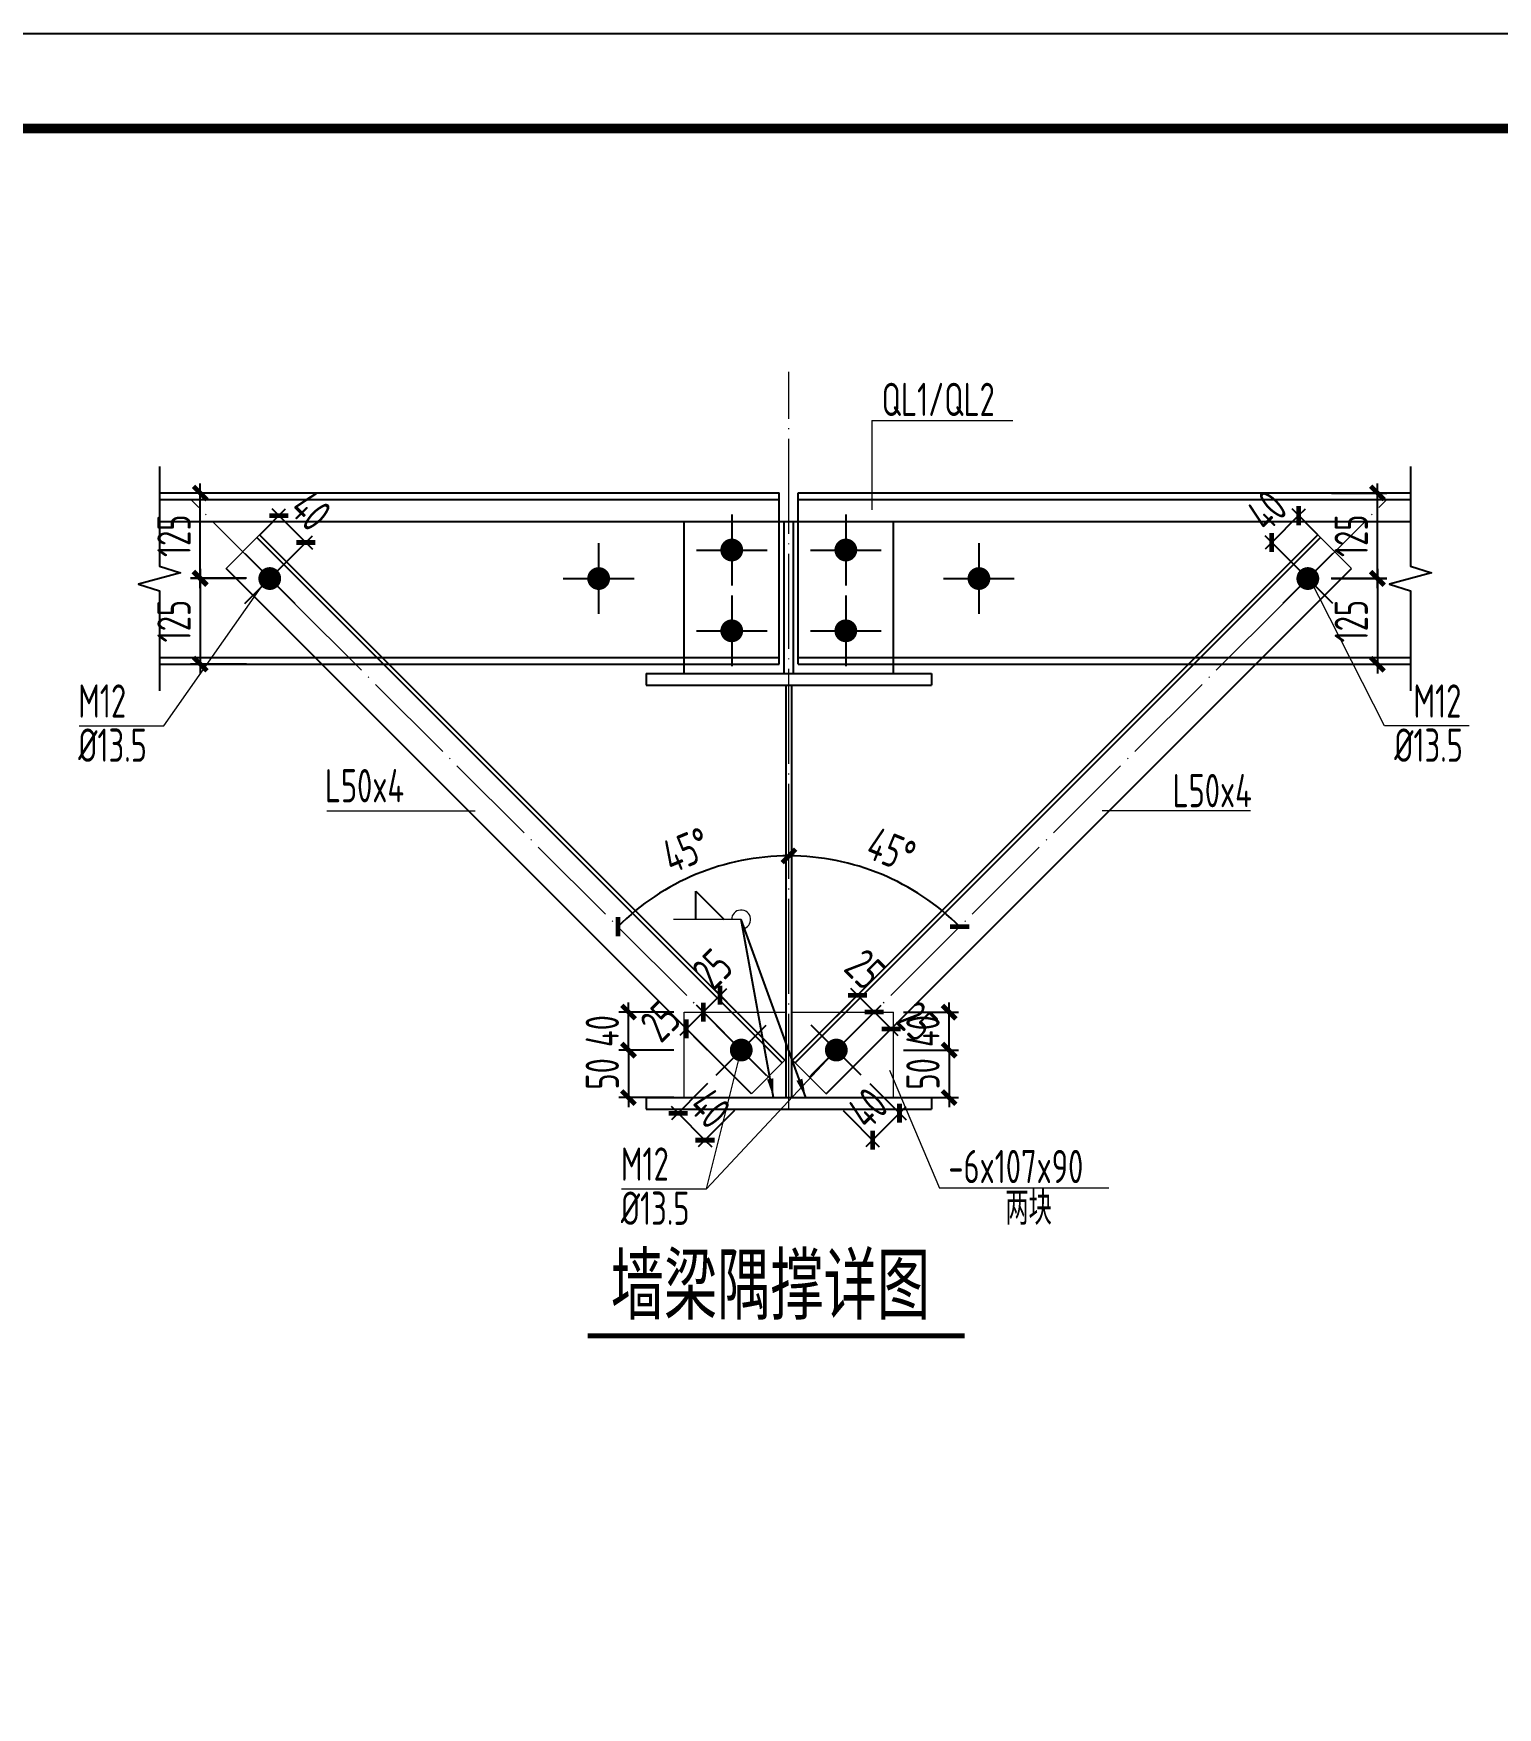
# Model space of a CAD drawing. Extents: x -3102990 to -851544, y -5293060 to -2540151.
# Drawn here: x -1490539 to -1475139, y -2648511 to -2630902 of the extents above; entities that cross this region are included whole.
import ezdxf

# ---------------------------------------------------------------- set-up
doc = ezdxf.new("R2010")
doc.units = 0
doc.header["$LTSCALE"] = 1000
doc.header["$PDMODE"] = 1
doc.linetypes.add('DOTE', pattern=[2.42, 2, -0.2, 0.02, -0.2])
doc.layers.get('0').update_dxf_attribs({"linetype": 'CONTINUOUS'})
doc.layers.get('Defpoints').update_dxf_attribs({"linetype": 'CONTINUOUS'})
for name, color, linetype in [('AXIS', 253, 'DOTE'), ('BEAM', 4, 'CONTINUOUS'), ('COLU', 7, 'CONTINUOUS'), ('DIM', 3, 'CONTINUOUS'), ('NUM', 7, 'CONTINUOUS'), ('PUB_TITLE', 4, 'CONTINUOUS'), ('REIN', 1, 'CONTINUOUS'), ('TEXT', 7, 'CONTINUOUS'), ('THIN', 7, 'CONTINUOUS'), ('WELD', 7, 'CONTINUOUS')]:
    doc.layers.add(name, color=color, linetype=linetype)
doc.layers.add('yichutu', color=7, linetype='CONTINUOUS', true_color=0xffffff, plot=False)
doc.styles.add('TSSD_Dimension', font='tssdeng.shx', dxfattribs={"width": 0.7, "bigfont": 'Hztxt.shx'})
doc.styles.add('TSSD_Label', font='tssdeng.shx', dxfattribs={"width": 0.75, "bigfont": 'hztxt.shx'})
doc.styles.add('TSSD_Rein', font='Tssdeng.shx', dxfattribs={"width": 0.75, "bigfont": 'hztxt.shx'})
doc.dimstyles.new('TSSD_10_100', dxfattribs={"dimtxt": 350, "dimasz": 100, "dimexe": 100, "dimexo": 250, "dimgap": 100, "dimtad": 1, "dimdec": 0, "dimlfac": 0.1, "dimzin": 0, "dimdsep": 46, "dimtxsty": 'TSSD_Dimension', "dimblk": 'ARCHTICK', "dimcen": 0, "dimdle": 100, "dimclrt": 7, "dimadec": 0, "dimazin": 0, "dimtfac": 1, "dimtdec": 0, "dimtix": 1, "dimtmove": 2, "dimatfit": 3, "dimldrblk": 'ARCHTICK', "dimfxl": 1, "dimtolj": 1, "dimtzin": 0, "dimarcsym": 0})
doc.dimstyles.new('TSSD_LEADER_STYLE_200.0', dxfattribs={"dimtxt": 700, "dimasz": 200, "dimexe": 200, "dimexo": 500, "dimgap": 0.09, "dimtad": 0, "dimtih": 1, "dimtoh": 1, "dimdec": 4, "dimzin": 0, "dimdsep": 46, "dimtxsty": 'Standard', "dimcen": 0.09, "dimdle": 200, "dimclrt": 7, "dimadec": 0, "dimazin": 0, "dimtfac": 1, "dimtdec": 4, "dimtofl": 0, "dimtmove": 0, "dimatfit": 3, "dimfxl": 1, "dimtolj": 1, "dimtzin": 0, "dimarcsym": 0})

# ---------------------------------------------------------------- blocks, each defined once
blk = doc.blocks.new('A$C2CE93CB4')
at = {"layer": 'AXIS'}
for p, q in [((19.7, 214.2), (19.7, -157.7)), ((-166.3, 28.2), (205.7, 28.2))]:
    blk.add_line(p, q, dxfattribs=at)
at = {"layer": 'REIN', "color": 0, "const_width": 60, "elevation": -57.6}
blk.add_lwpolyline([(-10.3, 28.2, 1), (49.7, 28.2, 1)], format="xyb", close=True, dxfattribs=at)
blk = doc.blocks.new('_ArchTick')
at = {"color": 0, "const_width": 0.5}
blk.add_lwpolyline([(-0.71, -0.71), (0.71, 0.71)], dxfattribs=at)
blk = doc.blocks.new('*D2789')
at = {"layer": 'Defpoints', "color": 0}
for p in [(-1488050, -2636632), (-1488786, -2637536), (-1488050, -2637536)]:
    blk.add_point(p, dxfattribs=at)
at = {"layer": 'DIM', "color": 0, "lineweight": -2}
for p, q in [((-1488786, -2636532), (-1488786, -2637636)), ((-1488300, -2636632), (-1488886, -2636632)), ((-1488300, -2637536), (-1488886, -2637536))]:
    blk.add_line(p, q, dxfattribs=at)
at = {"layer": 'DIM', "color": 0, "lineweight": -2, "xscale": 100, "yscale": 100, "zscale": 100}
for p, rotation in [((-1488786, -2636632), 90), ((-1488786, -2637536), 270)]:
    blk.add_blockref('_ArchTick', p, dxfattribs=dict(at, rotation=rotation))
at = {"layer": 'DIM', "color": 7, "lineweight": 5, "insert": (-1489061, -2637084), "char_height": 350, "attachment_point": 5, "rotation": 90, "style": 'TSSD_Dimension'}
blk.add_mtext('\\A1;125', dxfattribs=at)
blk = doc.blocks.new('*D2790')
at = {"layer": 'Defpoints', "color": 0}
for p in [(-1488786, -2635736), (-1488054, -2635736), (-1488054, -2636636)]:
    blk.add_point(p, dxfattribs=at)
at = {"layer": 'DIM', "color": 0, "lineweight": -2}
for p, q in [((-1488786, -2636736), (-1488786, -2635636)), ((-1488304, -2635736), (-1488886, -2635736)), ((-1488304, -2636636), (-1488886, -2636636))]:
    blk.add_line(p, q, dxfattribs=at)
at = {"layer": 'DIM', "color": 0, "lineweight": -2, "xscale": 100, "yscale": 100, "zscale": 100}
for p, rotation in [((-1488786, -2635736), 90), ((-1488786, -2636636), 270)]:
    blk.add_blockref('_ArchTick', p, dxfattribs=dict(at, rotation=rotation))
at = {"layer": 'DIM', "color": 7, "lineweight": 5, "insert": (-1489061, -2636186), "char_height": 350, "attachment_point": 5, "rotation": 90, "style": 'TSSD_Dimension'}
blk.add_mtext('\\A1;125', dxfattribs=at)
blk = doc.blocks.new('*D2791')
at = {"layer": 'Defpoints', "color": 0}
for p in [(-1488337, -2636353), (-1487675, -2636257), (-1488054, -2636636)]:
    blk.add_point(p, dxfattribs=at)
at = {"layer": 'DIM', "color": 0, "lineweight": -2}
for p, q in [((-1488160, -2636176), (-1487887, -2635903)), ((-1487958, -2635974), (-1488029, -2635903)), ((-1487958, -2635974), (-1487675, -2636257)), ((-1487878, -2636459), (-1487604, -2636186)), ((-1487675, -2636257), (-1487604, -2636327))]:
    blk.add_line(p, q, dxfattribs=at)
at = {"layer": 'DIM', "color": 0, "lineweight": -2, "xscale": 100, "yscale": 100, "zscale": 100}
for p, rotation in [((-1487958, -2635974), 315.000000000283), ((-1487675, -2636257), 135.000000000283)]:
    blk.add_blockref('_ArchTick', p, dxfattribs=dict(at, rotation=rotation))
at = {"layer": 'DIM', "color": 7, "lineweight": 5, "insert": (-1487622, -2635921), "char_height": 350, "attachment_point": 5, "rotation": 315, "style": 'TSSD_Dimension'}
blk.add_mtext('\\A1;40', dxfattribs=at)
blk = doc.blocks.new('*D2792')
at = {"layer": 'Defpoints', "color": 0}
for p in [(-1483271, -2641772), (-1482988, -2642055), (-1483759, -2642260)]:
    blk.add_point(p, dxfattribs=at)
at = {"layer": 'DIM', "color": 0, "lineweight": -2}
for p, q in [((-1483448, -2641949), (-1483829, -2642331)), ((-1483759, -2642260), (-1483829, -2642189)), ((-1483476, -2642543), (-1483759, -2642260)), ((-1483165, -2642232), (-1483547, -2642613)), ((-1483476, -2642543), (-1483405, -2642613))]:
    blk.add_line(p, q, dxfattribs=at)
at = {"layer": 'DIM', "color": 0, "lineweight": -2, "xscale": 100, "yscale": 100, "zscale": 100}
for p, rotation in [((-1483759, -2642260), 315.000000000283), ((-1483476, -2642543), 135.000000000283)]:
    blk.add_blockref('_ArchTick', p, dxfattribs=dict(at, rotation=rotation))
at = {"layer": 'DIM', "color": 7, "lineweight": 5, "insert": (-1483423, -2642207), "char_height": 350, "attachment_point": 5, "rotation": 315, "style": 'TSSD_Dimension'}
blk.add_mtext('\\A1;40', dxfattribs=at)
blk = doc.blocks.new('*D2793')
at = {"layer": 'Defpoints', "color": 0}
for p in [(-1483317, -2641019), (-1482918, -2641419), (-1483094, -2641596)]:
    blk.add_point(p, dxfattribs=at)
at = {"layer": 'DIM', "color": 0, "lineweight": -2}
for p, q in [((-1483565, -2641267), (-1483247, -2640948)), ((-1483094, -2641242), (-1483388, -2640948)), ((-1483271, -2641419), (-1483565, -2641125))]:
    blk.add_line(p, q, dxfattribs=at)
at = {"layer": 'DIM', "color": 0, "lineweight": -2, "xscale": 100, "yscale": 100, "zscale": 100}
for p, rotation in [((-1483317, -2641019), 45.00000000007546), ((-1483494, -2641196), 225.0000000000755)]:
    blk.add_blockref('_ArchTick', p, dxfattribs=dict(at, rotation=rotation))
at = {"layer": 'DIM', "color": 7, "lineweight": 5, "insert": (-1483397, -2640745), "char_height": 350, "attachment_point": 5, "rotation": 45, "style": 'TSSD_Dimension'}
blk.add_mtext('\\A1;25', dxfattribs=at)
blk = doc.blocks.new('*D2794')
at = {"layer": 'Defpoints', "color": 0}
for p in [(-1483671, -2641373), (-1483094, -2641596), (-1483271, -2641772)]:
    blk.add_point(p, dxfattribs=at)
at = {"layer": 'DIM', "color": 0, "lineweight": -2}
for p, q in [((-1483423, -2641125), (-1483742, -2641443)), ((-1483271, -2641419), (-1483565, -2641125)), ((-1483448, -2641596), (-1483742, -2641302))]:
    blk.add_line(p, q, dxfattribs=at)
at = {"layer": 'DIM', "color": 0, "lineweight": -2, "xscale": 100, "yscale": 100, "zscale": 100}
for p, rotation in [((-1483494, -2641196), 44.99999999992454), ((-1483671, -2641373), 224.9999999999245)]:
    blk.add_blockref('_ArchTick', p, dxfattribs=dict(at, rotation=rotation))
at = {"layer": 'DIM', "color": 7, "lineweight": 5, "insert": (-1483945, -2641293), "char_height": 350, "attachment_point": 5, "rotation": 45, "style": 'TSSD_Dimension'}
blk.add_mtext('\\A1;25', dxfattribs=at)
blk = doc.blocks.new('*D2795')
at = {"layer": 'Defpoints', "color": 0}
for p in [(-1483552, -2641596), (-1484281, -2642096), (-1483552, -2642096)]:
    blk.add_point(p, dxfattribs=at)
at = {"layer": 'DIM', "color": 0, "lineweight": -2}
for p, q in [((-1483802, -2641596), (-1484381, -2641596)), ((-1484281, -2641596), (-1484281, -2641496)), ((-1484281, -2641596), (-1484281, -2642096)), ((-1483802, -2642096), (-1484381, -2642096)), ((-1484281, -2642096), (-1484281, -2642196))]:
    blk.add_line(p, q, dxfattribs=at)
at = {"layer": 'DIM', "color": 0, "lineweight": -2, "xscale": 100, "yscale": 100, "zscale": 100}
for p, rotation in [((-1484281, -2641596), 270), ((-1484281, -2642096), 90)]:
    blk.add_blockref('_ArchTick', p, dxfattribs=dict(at, rotation=rotation))
at = {"layer": 'DIM', "color": 7, "lineweight": 5, "insert": (-1484556, -2641846), "char_height": 350, "attachment_point": 5, "rotation": 90, "style": 'TSSD_Dimension'}
blk.add_mtext('\\A1;50', dxfattribs=at)
blk = doc.blocks.new('*D2796')
at = {"layer": 'Defpoints', "color": 0}
for p in [(-1484281, -2641196), (-1483552, -2641196), (-1483552, -2641596)]:
    blk.add_point(p, dxfattribs=at)
at = {"layer": 'DIM', "color": 0, "lineweight": -2}
for p, q in [((-1484281, -2641196), (-1484281, -2641096)), ((-1483802, -2641196), (-1484381, -2641196)), ((-1484281, -2641596), (-1484281, -2641196)), ((-1483802, -2641596), (-1484381, -2641596)), ((-1484281, -2641596), (-1484281, -2641696))]:
    blk.add_line(p, q, dxfattribs=at)
at = {"layer": 'DIM', "color": 0, "lineweight": -2, "xscale": 100, "yscale": 100, "zscale": 100}
for p, rotation in [((-1484281, -2641196), 270), ((-1484281, -2641596), 90)]:
    blk.add_blockref('_ArchTick', p, dxfattribs=dict(at, rotation=rotation))
at = {"layer": 'DIM', "color": 7, "lineweight": 5, "insert": (-1484556, -2641396), "char_height": 350, "attachment_point": 5, "rotation": 90, "style": 'TSSD_Dimension'}
blk.add_mtext('\\A1;40', dxfattribs=at)
blk = doc.blocks.new('*D2797')
at = {"layer": 'Defpoints', "color": 0}
for p in [(-1477138, -2636632), (-1477138, -2637536), (-1476403, -2637536)]:
    blk.add_point(p, dxfattribs=at)
at = {"layer": 'DIM', "color": 0, "lineweight": -2}
for p, q in [((-1476403, -2636532), (-1476403, -2637636)), ((-1476888, -2636632), (-1476303, -2636632)), ((-1476888, -2637536), (-1476303, -2637536))]:
    blk.add_line(p, q, dxfattribs=at)
at = {"layer": 'DIM', "color": 0, "lineweight": -2, "xscale": 100, "yscale": 100, "zscale": 100}
for p, rotation in [((-1476403, -2636632), 90), ((-1476403, -2637536), 270)]:
    blk.add_blockref('_ArchTick', p, dxfattribs=dict(at, rotation=rotation))
at = {"layer": 'DIM', "color": 7, "lineweight": 5, "insert": (-1476678, -2637084), "char_height": 350, "attachment_point": 5, "rotation": 90, "style": 'TSSD_Dimension'}
blk.add_mtext('\\A1;125', dxfattribs=at)
blk = doc.blocks.new('*D2798')
at = {"layer": 'Defpoints', "color": 0}
for p in [(-1477134, -2635736), (-1476403, -2635736), (-1477134, -2636636)]:
    blk.add_point(p, dxfattribs=at)
at = {"layer": 'DIM', "color": 0, "lineweight": -2}
for p, q in [((-1476403, -2636736), (-1476403, -2635636)), ((-1476884, -2635736), (-1476303, -2635736)), ((-1476884, -2636636), (-1476303, -2636636))]:
    blk.add_line(p, q, dxfattribs=at)
at = {"layer": 'DIM', "color": 0, "lineweight": -2, "xscale": 100, "yscale": 100, "zscale": 100}
for p, rotation in [((-1476403, -2635736), 90), ((-1476403, -2636636), 270)]:
    blk.add_blockref('_ArchTick', p, dxfattribs=dict(at, rotation=rotation))
at = {"layer": 'DIM', "color": 7, "lineweight": 5, "insert": (-1476678, -2636186), "char_height": 350, "attachment_point": 5, "rotation": 90, "style": 'TSSD_Dimension'}
blk.add_mtext('\\A1;125', dxfattribs=at)
blk = doc.blocks.new('*D2799')
at = {"layer": 'Defpoints', "color": 0}
for p in [(-1477514, -2636257), (-1476852, -2636353), (-1477134, -2636636)]:
    blk.add_point(p, dxfattribs=at)
at = {"layer": 'DIM', "color": 0, "lineweight": -2}
for p, q in [((-1477231, -2635974), (-1477514, -2636257)), ((-1477028, -2636176), (-1477301, -2635903)), ((-1477231, -2635974), (-1477160, -2635903)), ((-1477311, -2636459), (-1477584, -2636186)), ((-1477514, -2636257), (-1477584, -2636327))]:
    blk.add_line(p, q, dxfattribs=at)
at = {"layer": 'DIM', "color": 0, "lineweight": -2, "xscale": 100, "yscale": 100, "zscale": 100}
for p, rotation in [((-1477231, -2635974), 224.999999999717), ((-1477514, -2636257), 44.99999999971701)]:
    blk.add_blockref('_ArchTick', p, dxfattribs=dict(at, rotation=rotation))
at = {"layer": 'DIM', "color": 7, "lineweight": 5, "insert": (-1477567, -2635921), "char_height": 350, "attachment_point": 5, "rotation": 45, "style": 'TSSD_Dimension'}
blk.add_mtext('\\A1;40', dxfattribs=at)
blk = doc.blocks.new('*D2800')
at = {"layer": 'Defpoints', "color": 0}
for p in [(-1481918, -2641772), (-1482200, -2642055), (-1481430, -2642260)]:
    blk.add_point(p, dxfattribs=at)
at = {"layer": 'DIM', "color": 0, "lineweight": -2}
for p, q in [((-1481741, -2641949), (-1481359, -2642331)), ((-1481430, -2642260), (-1481359, -2642189)), ((-1482024, -2642232), (-1481642, -2642613)), ((-1481713, -2642543), (-1481430, -2642260)), ((-1481713, -2642543), (-1481784, -2642613))]:
    blk.add_line(p, q, dxfattribs=at)
at = {"layer": 'DIM', "color": 0, "lineweight": -2, "xscale": 100, "yscale": 100, "zscale": 100}
for p, rotation in [((-1481430, -2642260), 224.999999999717), ((-1481713, -2642543), 44.99999999971702)]:
    blk.add_blockref('_ArchTick', p, dxfattribs=dict(at, rotation=rotation))
at = {"layer": 'DIM', "color": 7, "lineweight": 5, "insert": (-1481766, -2642207), "char_height": 350, "attachment_point": 5, "rotation": 45, "style": 'TSSD_Dimension'}
blk.add_mtext('\\A1;40', dxfattribs=at)
blk = doc.blocks.new('*D2801')
at = {"layer": 'Defpoints', "color": 0}
for p in [(-1481871, -2641019), (-1482271, -2641419), (-1482094, -2641596)]:
    blk.add_point(p, dxfattribs=at)
at = {"layer": 'DIM', "color": 0, "lineweight": -2}
for p, q in [((-1482094, -2641242), (-1481801, -2640948)), ((-1481624, -2641267), (-1481942, -2640948)), ((-1481918, -2641419), (-1481624, -2641125))]:
    blk.add_line(p, q, dxfattribs=at)
at = {"layer": 'DIM', "color": 0, "lineweight": -2, "xscale": 100, "yscale": 100, "zscale": 100}
for p, rotation in [((-1481871, -2641019), 134.9999999999245), ((-1481695, -2641196), 314.9999999999245)]:
    blk.add_blockref('_ArchTick', p, dxfattribs=dict(at, rotation=rotation))
at = {"layer": 'DIM', "color": 7, "lineweight": 5, "insert": (-1481792, -2640745), "char_height": 350, "attachment_point": 5, "rotation": 315, "style": 'TSSD_Dimension'}
blk.add_mtext('\\A1;25', dxfattribs=at)
blk = doc.blocks.new('*D2802')
at = {"layer": 'Defpoints', "color": 0}
for p in [(-1481518, -2641373), (-1482094, -2641596), (-1481918, -2641772)]:
    blk.add_point(p, dxfattribs=at)
at = {"layer": 'DIM', "color": 0, "lineweight": -2}
for p, q in [((-1481918, -2641419), (-1481624, -2641125)), ((-1481765, -2641125), (-1481447, -2641443)), ((-1481741, -2641596), (-1481447, -2641302))]:
    blk.add_line(p, q, dxfattribs=at)
at = {"layer": 'DIM', "color": 0, "lineweight": -2, "xscale": 100, "yscale": 100, "zscale": 100}
for p, rotation in [((-1481695, -2641196), 135.0000000000755), ((-1481518, -2641373), 315.0000000000755)]:
    blk.add_blockref('_ArchTick', p, dxfattribs=dict(at, rotation=rotation))
at = {"layer": 'DIM', "color": 7, "lineweight": 5, "insert": (-1481244, -2641293), "char_height": 350, "attachment_point": 5, "rotation": 315, "style": 'TSSD_Dimension'}
blk.add_mtext('\\A1;25', dxfattribs=at)
blk = doc.blocks.new('*D2803')
at = {"layer": 'Defpoints', "color": 0}
for p in [(-1481637, -2641596), (-1481637, -2642096), (-1480908, -2642096)]:
    blk.add_point(p, dxfattribs=at)
at = {"layer": 'DIM', "color": 0, "lineweight": -2}
for p, q in [((-1481387, -2641596), (-1480808, -2641596)), ((-1480908, -2641596), (-1480908, -2641496)), ((-1480908, -2641596), (-1480908, -2642096)), ((-1481387, -2642096), (-1480808, -2642096)), ((-1480908, -2642096), (-1480908, -2642196))]:
    blk.add_line(p, q, dxfattribs=at)
at = {"layer": 'DIM', "color": 0, "lineweight": -2, "xscale": 100, "yscale": 100, "zscale": 100}
for p, rotation in [((-1480908, -2641596), 270), ((-1480908, -2642096), 90)]:
    blk.add_blockref('_ArchTick', p, dxfattribs=dict(at, rotation=rotation))
at = {"layer": 'DIM', "color": 7, "lineweight": 5, "insert": (-1481183, -2641846), "char_height": 350, "attachment_point": 5, "rotation": 90, "style": 'TSSD_Dimension'}
blk.add_mtext('\\A1;50', dxfattribs=at)
blk = doc.blocks.new('*D2804')
at = {"layer": 'Defpoints', "color": 0}
for p in [(-1481637, -2641196), (-1480908, -2641196), (-1481637, -2641596)]:
    blk.add_point(p, dxfattribs=at)
at = {"layer": 'DIM', "color": 0, "lineweight": -2}
for p, q in [((-1480908, -2641196), (-1480908, -2641096)), ((-1481387, -2641196), (-1480808, -2641196)), ((-1480908, -2641596), (-1480908, -2641196)), ((-1481387, -2641596), (-1480808, -2641596)), ((-1480908, -2641596), (-1480908, -2641696))]:
    blk.add_line(p, q, dxfattribs=at)
at = {"layer": 'DIM', "color": 0, "lineweight": -2, "xscale": 100, "yscale": 100, "zscale": 100}
for p, rotation in [((-1480908, -2641196), 270), ((-1480908, -2641596), 90)]:
    blk.add_blockref('_ArchTick', p, dxfattribs=dict(at, rotation=rotation))
at = {"layer": 'DIM', "color": 7, "lineweight": 5, "insert": (-1481183, -2641396), "char_height": 350, "attachment_point": 5, "rotation": 90, "style": 'TSSD_Dimension'}
blk.add_mtext('\\A1;40', dxfattribs=at)
blk = doc.blocks.new('_WELD004')
at = {"color": 0, "linetype": 'ByBlock'}
for p, q in [((0, 1), (1, 0)), ((0, 0), (0, 1))]:
    blk.add_line(p, q, dxfattribs=at)
blk = doc.blocks.new('*D2805')
at = {"layer": 'Defpoints', "color": 0}
for p in [(-1482594, -2634462), (-1488884, -2635806), (-1483252, -2639640), (-1482812, -2641878), (-1482594, -2642216)]:
    blk.add_point(p, dxfattribs=at)
at = {"layer": 'DIM', "color": 0, "lineweight": -2}
blk.add_arc((-1482594, -2642096), 2543, 90, 135, dxfattribs=at)
at = {"layer": 'DIM', "color": 0, "lineweight": -2, "xscale": 100, "yscale": 100, "zscale": 100}
for p, rotation in [((-1482594, -2639553), 1.361277403666385e-12), ((-1484392, -2640298), 225.0000000000039)]:
    blk.add_blockref('_ArchTick', p, dxfattribs=dict(at, rotation=rotation))
at = {"layer": 'DIM', "color": 7, "lineweight": 9, "insert": (-1483673, -2639492), "char_height": 350, "attachment_point": 5, "rotation": 22.5, "style": 'TSSD_Dimension'}
blk.add_mtext('\\A1;45°', dxfattribs=at)
blk = doc.blocks.new('*D2806')
at = {"layer": 'Defpoints', "color": 0}
for p in [(-1482594, -2634462), (-1476304, -2635806), (-1481323, -2639894), (-1482377, -2641878), (-1482594, -2642216)]:
    blk.add_point(p, dxfattribs=at)
at = {"layer": 'DIM', "color": 0, "lineweight": -2}
blk.add_arc((-1482594, -2642096), 2543, 45, 90, dxfattribs=at)
at = {"layer": 'DIM', "color": 0, "lineweight": -2, "xscale": 100, "yscale": 100, "zscale": 100}
for p, rotation in [((-1482594, -2639553), 179.9999999999999), ((-1480797, -2640298), 315.0000000000008)]:
    blk.add_blockref('_ArchTick', p, dxfattribs=dict(at, rotation=rotation))
at = {"layer": 'DIM', "color": 7, "lineweight": 9, "insert": (-1481516, -2639492), "char_height": 350, "attachment_point": 5, "rotation": 337.5, "style": 'TSSD_Dimension'}
blk.add_mtext('\\A1;45°', dxfattribs=at)
blk = doc.blocks.new('A$C16496DF1')
at = {"layer": 'PUB_TITLE'}
blk.add_lwpolyline([(0, 0), (0, 42000), (104100, 42000), (104100, 0)], close=True, dxfattribs=at)
at = {"layer": 'PUB_TITLE', "const_width": 100}
blk.add_lwpolyline([(103100, 1000), (103100, 41000), (713, 41000), (713, 1000), (103100, 1000)], dxfattribs=at)
blk = doc.blocks.new('yct-1041-420-104100-42000-100-2006.0')
at = {"layer": 'yichutu', "color": 7, "true_color": 0xffffff}
blk.add_lwpolyline([(0, 0), (0, 42000), (104100, 42000), (104100, 0)], close=True, dxfattribs=at)

msp = doc.modelspace()

# ---------------------------------------------------------------- linework, layer by layer
at = {"layer": 'AXIS', "linetype": 'DOTE', "lineweight": 5, "ltscale": 0.5}
for p, q in [((-1482594.39, -2642215.54), (-1482594.39, -2634461.7)), ((-1482811.55, -2641878.38), (-1488884.28, -2635805.65)), ((-1482377.23, -2641878.38), (-1476304.5, -2635805.65))]:
    msp.add_line(p, q, dxfattribs=at)
at = {"layer": 'BEAM', "linetype": 'ByBlock'}
for p, q in [((-1489213.77, -2635735.65), (-1482694.39, -2635735.65)), ((-1489213.77, -2635805.65), (-1482694.39, -2635805.65)), ((-1482694.39, -2637535.65), (-1482694.39, -2635735.65)), ((-1482494.39, -2635735.65), (-1476053.9, -2635735.65)), ((-1482494.39, -2637535.65), (-1482494.39, -2635735.65)), ((-1482494.39, -2635805.65), (-1476053.9, -2635805.65)), ((-1489213.77, -2636035.65), (-1482644.39, -2636035.65)), ((-1482663.06, -2641729.89), (-1488188.63, -2636204.31)), ((-1482634.77, -2641701.6), (-1488160.35, -2636176.03)), ((-1483694.39, -2637635.65), (-1483694.39, -2636035.65)), ((-1482644.39, -2636035.65), (-1476053.9, -2636035.65)), ((-1482644.39, -2637635.65), (-1482644.39, -2636035.65)), ((-1482554.01, -2641701.6), (-1477028.43, -2636176.03)), ((-1482544.39, -2637635.65), (-1482544.39, -2636035.65)), ((-1482525.73, -2641729.89), (-1477000.15, -2636204.31)), ((-1481494.39, -2637635.65), (-1481494.39, -2636035.65)), ((-1482988.32, -2642055.16), (-1488513.9, -2636529.58)), ((-1482200.46, -2642055.16), (-1476674.88, -2636529.58)), ((-1489213.77, -2637465.65), (-1482694.39, -2637465.65)), ((-1489213.77, -2637535.65), (-1482694.39, -2637535.65)), ((-1482494.39, -2637465.65), (-1476053.9, -2637465.65)), ((-1482494.39, -2637535.65), (-1476053.9, -2637535.65)), ((-1484094.39, -2637635.65), (-1481094.39, -2637635.65)), ((-1484094.39, -2637635.65), (-1484094.39, -2637755.65)), ((-1484094.39, -2637755.65), (-1481094.39, -2637755.65)), ((-1482624.39, -2637755.65), (-1482624.39, -2642095.54)), ((-1482564.39, -2637755.65), (-1482564.39, -2642095.54)), ((-1481094.39, -2637635.65), (-1481094.39, -2637755.65)), ((-1484094.39, -2642095.54), (-1481094.39, -2642095.54)), ((-1484094.39, -2642095.54), (-1484094.39, -2642215.54)), ((-1481094.39, -2642095.54), (-1481094.39, -2642215.54)), ((-1484094.39, -2642215.54), (-1481094.39, -2642215.54))]:
    msp.add_line(p, q, dxfattribs=at)
at = {"layer": 'COLU', "linetype": 'ByBlock', "lineweight": 5}
for p, q in [((-1483694.39, -2641195.54), (-1482624.39, -2641195.54)), ((-1483694.39, -2642095.54), (-1483694.39, -2641195.54)), ((-1482564.39, -2641195.54), (-1481494.39, -2641195.54)), ((-1481494.39, -2642095.54), (-1481494.39, -2641195.54))]:
    msp.add_line(p, q, dxfattribs=at)
at = {"layer": 'NUM', "const_width": 50}
msp.add_lwpolyline([(-1484709.52, -2644601.49), (-1480744.73, -2644601.49)], dxfattribs=at)
at = {"layer": 'TEXT', "lineweight": 5}
for p, q in [((-1481721.28, -2634974.89, 48), (-1480236.49, -2634974.89, 48)), ((-1481721.28, -2634974.89, 48), (-1481721.28, -2635913.17, 48)), ((-1488160.35, -2636176.03), (-1488513.9, -2636529.58)), ((-1477028.43, -2636176.03), (-1476674.88, -2636529.58)), ((-1489169.38, -2638186.48), (-1488054.28, -2636597.23)), ((-1476328.33, -2638186.48), (-1477134.5, -2636597.23)), ((-1490060.27, -2638186.48), (-1489169.38, -2638186.48)), ((-1475437.44, -2638186.48), (-1476328.33, -2638186.48)), ((-1487452.53, -2639078.22), (-1485891.79, -2639078.22)), ((-1477736.25, -2639078.22), (-1479296.99, -2639078.22)), ((-1483461.63, -2643056.95), (-1483094.39, -2641595.54)), ((-1483461.63, -2643056.95), (-1482094.39, -2641595.54, 115.2)), ((-1482634.77, -2641701.6), (-1482988.32, -2642055.16)), ((-1482554.01, -2641701.6), (-1482200.46, -2642055.16)), ((-1481536.26, -2641808.49), (-1481008.37, -2643047.44)), ((-1484352.52, -2643056.95), (-1483461.63, -2643056.95)), ((-1479229.33, -2643047.44), (-1481008.37, -2643047.44))]:
    msp.add_line(p, q, dxfattribs=at)
at = {"layer": 'THIN'}
for points in [[(-1489213.77, -2635455.65), (-1489213.77, -2636505.65), (-1488993.77, -2636575.65), (-1489433.77, -2636695.65), (-1489213.77, -2636765.65), (-1489213.77, -2637815.65)], [(-1476053.9, -2635455.65), (-1476053.9, -2636505.65), (-1475833.9, -2636575.65), (-1476273.9, -2636695.65), (-1476053.9, -2636765.65), (-1476053.9, -2637815.65)]]:
    msp.add_lwpolyline(points, dxfattribs=at)
at = {"layer": 'WELD', "lineweight": 5}
msp.add_line((-1483096.46, -2640222.62), (-1483808.72, -2640222.62), dxfattribs=at)
msp.add_arc((-1483096.46, -2640222.62), 100, 280.346455, 180, dxfattribs=at)

# ---------------------------------------------------------------- block references
at = {"ltscale": 1.5}
msp.add_blockref('A$C16496DF1', (-1566897.93, -2672902.4), dxfattribs=at)
at = {"layer": 'COLU', "linetype": 'ByBlock', "xscale": 2, "yscale": 2, "zscale": 2}
for p in [(-1483233.72, -2636392.14, 115.2), (-1482033.72, -2636392.14, 115.2), (-1484633.72, -2636692.14, 115.2), (-1480633.72, -2636692.14, 115.2), (-1483233.72, -2637242.14, 115.2), (-1482033.72, -2637242.14, 115.2)]:
    msp.add_blockref('A$C2CE93CB4', p, dxfattribs=at)
at = {"layer": 'COLU', "linetype": 'ByBlock', "yscale": 2, "zscale": 2}
for p, xscale, rotation in [((-1488042.15, -2636703.41, 115.2), 2.000000000015772, 45), ((-1477146.63, -2636703.41, 115.2), -2.000000000015772, 315), ((-1483082.26, -2641663.3, 115.2), 2.000000000015772, 45), ((-1482106.53, -2641663.3, 115.2), -2.000000000015772, 315)]:
    msp.add_blockref('A$C2CE93CB4', p, dxfattribs=dict(at, xscale=xscale, rotation=rotation))
at = {"layer": 'WELD', "xscale": 300, "yscale": 300, "zscale": 300}
msp.add_blockref('_WELD004', (-1483572.68, -2640222.62), dxfattribs=at)
at = {"layer": 'yichutu'}
msp.add_blockref('yct-1041-420-104100-42000-100-2006.0', (-1566897.93, -2672902.4), dxfattribs=at)

# ---------------------------------------------------------------- texts
at = {"layer": 'TEXT', "lineweight": 5}
for s, height, style, width, p in [('QL1/QL2', 350, 'TSSD_Rein', 0.7, (-1481617.43, -2634926.38, 106.52)), ('M12', 350, 'TSSD_Rein', 0.7, (-1490068.89, -2638099.04)), ('M12', 350, 'TSSD_Rein', 0.7, (-1476024.03, -2638099.04)), ('%%C13.5', 350, 'TSSD_Rein', 0.7, (-1490068.89, -2638563.58)), ('%%C13.5', 350, 'TSSD_Rein', 0.7, (-1476225.96, -2638563.58)), ('L50x4', 350, 'TSSD_Rein', 0.7, (-1487473.71, -2638989.7)), ('L50x4', 350, 'TSSD_Rein', 0.7, (-1478556.84, -2639041.32)), ('M12', 350, 'TSSD_Rein', 0.7, (-1484361.14, -2642969.51)), ('-6x107x90', 350, 'TSSD_Rein', 0.7, (-1480915.74, -2642995.5)), ('两块', 350, 'TSSD_Rein', 0.7, (-1480317.09, -2643433.25)), ('%%C13.5', 350, 'TSSD_Rein', 0.7, (-1484361.14, -2643434.05)), ('墙梁隅撑详图', 700, 'TSSD_Label', 0.8, (-1484467.23, -2644431.82))]:
    msp.add_text(s, height=height, dxfattribs=dict(at, style=style, width=width)).set_placement(p)

# ---------------------------------------------------------------- dimensions: what is measured, and where the dimension line sits
at = {"layer": 'DIM', "lineweight": 9}
for base, line2, picture, middle in [((-1483252.44, -2639639.66), ((-1482811.55, -2641878.38), (-1488884.28, -2635805.65)), '*D2805', (-1483672.6, -2639492.5)), ((-1481323.14, -2639893.66), ((-1482377.23, -2641878.38), (-1476304.5, -2635805.65)), '*D2806', (-1481516.18, -2639492.5))]:
    dim = msp.add_angular_dim_2l(base=base, line1=((-1482594.39, -2642215.54), (-1482594.39, -2634461.7)), line2=line2, dimstyle='TSSD_10_100', dxfattribs=at)
    dim.commit()
    dim.dimension.update_dxf_attribs({"geometry": picture, "text_midpoint": middle})
at = {"layer": 'DIM', "lineweight": 5}
for base, p1, p2, picture, middle in [((-1488786.06, -2635735.65), (-1488054.28, -2636635.65), (-1488054.28, -2635735.65), '*D2790', (-1489061.06, -2636185.65)), ((-1476402.72, -2635735.65), (-1477134.5, -2636635.65), (-1477134.5, -2635735.65), '*D2798', (-1476677.72, -2636185.65))]:
    dim = msp.add_linear_dim(base=base, p1=p1, p2=p2, angle=90, text='125', dimstyle='TSSD_10_100', dxfattribs=at)
    dim.commit()
    dim.dimension.update_dxf_attribs({"geometry": picture, "text_midpoint": middle})
for p1, p2, distance, picture, middle in [((-1488337.13, -2636352.8), (-1488054.28, -2636635.65), 536.1, '*D2791', (-1487622.17, -2635920.69)), ((-1476851.65, -2636352.8), (-1477134.5, -2636635.65), -536.1, '*D2799', (-1477566.61, -2635920.69)), ((-1482988.32, -2642055.16), (-1483271.17, -2641772.32), 689.54, '*D2792', (-1483422.87, -2642206.86)), ((-1482200.46, -2642055.16), (-1481917.61, -2641772.32), -689.54, '*D2800', (-1481765.91, -2642206.86))]:
    dim = msp.add_aligned_dim(p1=p1, p2=p2, distance=distance, dimstyle='TSSD_10_100', dxfattribs=at)
    dim.commit()
    dim.dimension.update_dxf_attribs({"geometry": picture, "text_midpoint": middle})
for p1, p2, distance, picture, middle in [((-1488050.43, -2636631.79), (-1488050.43, -2637535.65), -735.63, '*D2789', (-1489061.06, -2637083.72)), ((-1477138.35, -2636631.79), (-1477138.35, -2637535.65), 735.63, '*D2797', (-1476677.72, -2637083.72))]:
    dim = msp.add_aligned_dim(p1=p1, p2=p2, distance=distance, text='125', dimstyle='TSSD_10_100', dxfattribs=at)
    dim.commit()
    dim.dimension.update_dxf_attribs({"geometry": picture, "text_midpoint": middle})
for base, p1, p2, angle, picture, middle in [((-1483317.33, -2641019.05), (-1483094.39, -2641595.54), (-1482917.61, -2641418.76), 45, '*D2793', (-1483397.01, -2640745.18)), ((-1481871.45, -2641019.05), (-1482094.39, -2641595.54), (-1482271.17, -2641418.76), 135, '*D2801', (-1481791.77, -2640745.18)), ((-1483670.88, -2641372.6), (-1483094.39, -2641595.54), (-1483271.17, -2641772.32), 225, '*D2794', (-1483944.75, -2641292.92)), ((-1481517.9, -2641372.6), (-1482094.39, -2641595.54), (-1481917.61, -2641772.32), 315, '*D2802', (-1481244.03, -2641292.92))]:
    dim = msp.add_linear_dim(base=base, p1=p1, p2=p2, angle=angle, dimstyle='TSSD_10_100', dxfattribs=at)
    dim.commit()
    dim.dimension.update_dxf_attribs({"geometry": picture, "text_midpoint": middle, "dimtype": 161})
for base, p1, p2, picture, middle in [((-1484280.94, -2641195.54), (-1483551.54, -2641595.54), (-1483551.54, -2641195.54), '*D2796', (-1484555.94, -2641395.54)), ((-1480907.84, -2641195.54), (-1481637.25, -2641595.54), (-1481637.25, -2641195.54), '*D2804', (-1481182.84, -2641395.54)), ((-1484280.94, -2642095.54), (-1483551.54, -2641595.54), (-1483551.54, -2642095.54), '*D2795', (-1484555.94, -2641845.54)), ((-1480907.84, -2642095.54), (-1481637.25, -2641595.54), (-1481637.25, -2642095.54), '*D2803', (-1481182.84, -2641845.54))]:
    dim = msp.add_linear_dim(base=base, p1=p1, p2=p2, angle=90, dimstyle='TSSD_10_100', dxfattribs=at)
    dim.commit()
    dim.dimension.update_dxf_attribs({"geometry": picture, "text_midpoint": middle})

# ---------------------------------------------------------------- leaders
at = {"layer": 'WELD', "lineweight": 5}
for points in [[(-1482754.53, -2642095.54), (-1483096.46, -2640222.62)], [(-1482414.41, -2642095.54), (-1483096.46, -2640222.62)]]:
    msp.add_leader(points, dimstyle='TSSD_LEADER_STYLE_200.0', dxfattribs=at)

doc.saveas('drawing.dxf')
